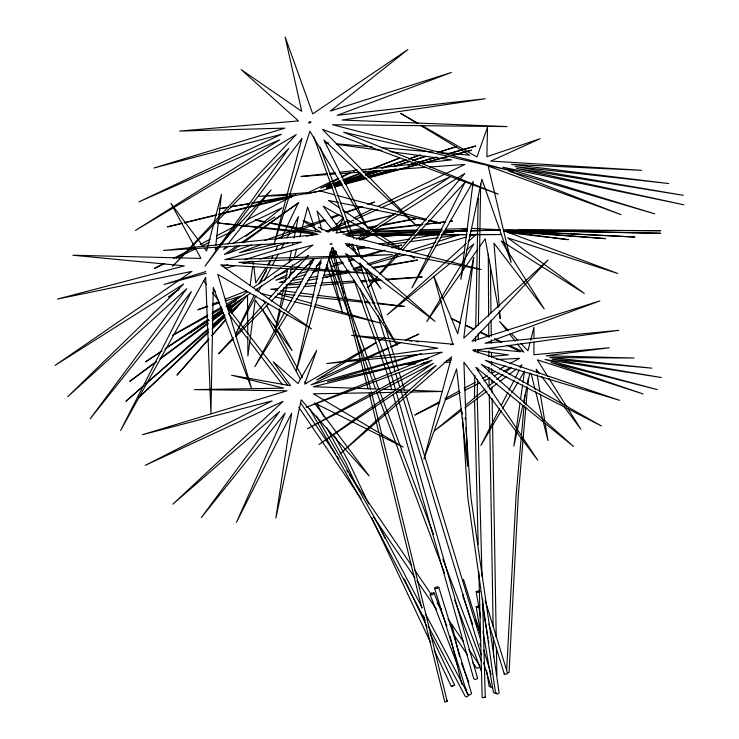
<?xml version="1.0" encoding="UTF-8"?>
<svg xmlns="http://www.w3.org/2000/svg" width="739" height="739" viewBox="0 0 739 739"><rect width="100%" height="100%" fill="white"/><g stroke="black" fill="none" stroke-linecap="round" stroke-linejoin="round"><path stroke-width="1.11" d="M533.937 342.139L533.909 354.738L609.241 347.773L546.241 355.773L634.08 358.027L549.964 357.556L651.844 368.161L552.338 359.256L661.331 377.5L545.086 359.505L657.239 389.601L551.22 362.563L643.133 393.97L537.318 359.838L547.738 376.447M533.946 338.711L533.964 327.257L530.685 340.097M477.218 396.704L477.496 379.458M477.653 370.257L477.69 367.957M477.93 353.011L477.985 349.556M478.151 339.21L478.244 333.465M478.382 325.419L480.673 183.993M474.808 375.061L474.475 398.145M475.251 351.967L475.297 349.658M475.454 341.584L475.537 336.966M475.722 327.728L478.198 198.431M506.621 670.679L516.136 494.982L521.244 437.627M525.845 407.152L518.307 495.583L509.051 672.508L507.148 672.712M526.039 404.852L527.507 387.633M527.803 384.188L528.293 378.442M521.457 435.326L524.108 405.499M524.311 403.208L525.032 395.171M215.539 247.565L215.28 249.828L218.43 246.457M215.788 245.302L221.441 194.348L206.541 251.001L204.481 248.249M250.17 285.291L252.701 266.28M252.997 264.045L253.292 261.8L253.551 264.035M520.016 402.894L513.891 446.06L522.75 405.554M520.505 399.485L522.602 384.723M522.926 382.451L524.533 371.089L519.305 380.003M274.973 331.284L279.564 308.8M280.026 306.556L283.933 287.453M285.088 281.827L287.841 268.34M288.995 262.724L291.517 250.355M292.672 244.738L293.134 242.494M294.048 237.995L298.417 216.638L287 237.967M523.489 402.173L526.935 386.423M527.434 384.169L529.891 372.918M463.205 581.15L463.556 579.579L480.646 634.468M530.131 342.24L527.951 350.803L520.856 343.441M275.093 331.312L280.617 310.223M281.199 308.006L287.295 284.7M289.041 278.04L291.369 269.162M291.951 266.945L292.533 264.719M294.279 258.068L296.598 249.182M299.794 236.979L307.646 207.012L315.913 232.028M479.916 665.747L479.075 667.677L476.618 668.259L472.729 662.541M254.216 295.083L235.88 333.465L255.999 295.877M256.202 290.935L257.19 288.857M259.666 283.674L267.601 267.075M268.59 265.005L270.576 260.858M271.564 258.779L273.051 255.666M275.527 250.484L278.012 245.293M281.476 238.032L298.334 202.772L243.279 242.78M343.367 218.282L336.06 233.108L363.071 228.24M499.61 408.667L480.923 445.405L501.273 410.718M501.171 405.609L507.924 392.344M508.959 390.303L514.159 380.105M515.194 378.063L519.351 369.897M520.385 367.865L521.946 364.798L519.184 366.886M258.17 291.813L261.44 285.716M264.156 280.635L271.222 267.435M272.312 265.403L278.298 254.225M281.014 249.145L284.275 243.048M284.57 312.486L254.863 366.664L287.065 314.694M285.67 310.482L314.278 258.308L271.268 301.189M463.769 594.498L462.863 596.077L472.701 624.261M258.973 283.462L266.465 270.603M502.437 408.741L510.575 394.866M511.739 392.889L518.141 381.989M288.275 312.736L321.077 259.777L296.376 370.71L332.097 247.371L397.166 345.325L345.556 253.588L434.957 321.317L345.279 243.491L481.089 269.486L345.843 235.455L439.354 234.891M265.809 267.629L255.749 282.972L253.81 266.262M267.703 264.747L270.215 260.913M441.349 300.893L426.745 321.594L473.875 243.907L466.734 249.745M442.679 299.009L477.874 249.135M479.195 247.251L485.172 238.78L498.16 307.563M457.894 666.07L430.116 594.784L431.428 593.011L434.042 592.946L446.892 625.933M434.042 592.946L432.731 594.719L430.116 594.784M225.737 246.789L223.584 249.496L228.425 246.42M227.898 244.082L271.102 189.969L220 244.766M377.37 276.386L367.652 287.822L377.001 277.679M379.606 273.744L396.797 253.514M400.538 249.108L464.813 173.453L359.246 239.344M208.657 339.081L177 375.144L208.841 339.081M211.668 335.645L225.986 319.322M231.27 313.318L241.819 301.29L230.005 312.32M211.881 335.645L225.524 320.181M231.593 313.308L247.519 295.277L247.768 334.204M233.275 337.649L218.522 353.769L233.127 339.21M235.602 335.109L265.892 302.02M268.996 298.63L308.597 255.361L305.706 257.255M380.123 274.308L399.605 253.181M402.718 249.8L465.062 182.219L411.891 287.877L473.2 181.471L460.84 279.213L481.865 179.235L511.166 262.41L488.165 166.072L620.963 214.624L508.515 170.894L654.699 213.839L502.742 167.19L683.871 204.795L516.506 168.427L683.206 195.318L515.185 166.571L668.767 183.549L511.536 164.381L641.554 170.293L490.77 161.102L540.117 138.72L486.872 156.714L487.528 127.145L476.941 156.982L421.498 125.279M235.565 336.781L268.83 303.618M331.94 228.924L328.763 232.028L318.315 227.206M336.707 224.268L343.062 218.07M208.306 331.515L138.858 397.434L208.065 332.809M212.481 327.553L225.035 315.636M212.278 328.873L224.942 317.049M466.3 243.38L387.301 314.74L449.783 263.62M467.99 241.847L476.489 234.171L469.838 236.074M144.068 385.278L125.916 401.286L144.123 385.453M145.795 383.753L208.047 328.855M212.37 325.04L224.471 314.371M229.663 309.789L241.764 299.119L227.871 309.318M145.86 383.938L208.306 329.64M212.647 325.871L223.917 316.07M461.145 408.87L434.449 430.865L461.164 410.699M465.598 405.203L485.172 389.083M487.842 386.876L494.068 381.749M496.737 379.55L502.963 374.414M505.633 372.216L510.972 367.819M451.566 262.16L464.064 251.934M179.522 288.469L168.631 297.032L178.893 289.577M245.764 236.369L282.058 207.825L240.526 227.538M464.849 407.919L486.946 391.227M489.708 389.139L497.079 383.578M499.841 381.49L506.289 376.622M509.051 374.534L516.422 368.973M156.363 361.454L129.722 381.361L156.576 361.648M160.04 358.701L207.816 323.008M212.407 319.571L222.513 312.024M228.028 307.904L230.78 305.844M160.28 358.932L208.426 323.59M212.13 320.865L223.243 312.717M229.284 252.95L239.547 245.496M208.49 319.581L189.821 332.901L209.137 320.292M212.222 316.92L222.494 309.595M226.226 306.934L247.704 291.619M253.301 287.619L281.31 267.647M283.176 266.317L293.448 258.992M295.314 257.662L313.05 245.006L259.657 259.14M236.637 245.995L224.425 254.484L251.62 244.988M241.339 242.734L281.744 214.661M283.619 213.359L298.648 202.911M450.485 626.182L451.917 625.194L459.492 656.371M465.191 690.161L466.623 689.164M161.832 350.886L145.657 361.833L161.906 351.117M165.638 348.309L208.444 319.322M212.25 316.745L221.765 310.306M227.473 306.436L231.279 303.858M233.182 302.574L236.027 300.644L226.014 306.131M317.114 265.44L320.938 262.899M330.499 256.525L336.236 252.71M346.748 245.699L349.612 243.796M356.309 239.334L362.997 234.882M364.909 233.607L395.504 213.229M397.416 211.954L449.996 176.935L380.844 207.936M164.769 349.224L207.779 320.855M213.506 317.077L222.106 311.405M227.843 307.618L230.707 305.734M212.028 318.407L222.651 311.47M227.483 308.32L250.66 293.189M255.491 290.039L288.321 268.608M290.251 267.342L302.805 259.149M233.256 243.343L274.88 216.924M434.153 650.052L451.372 686.54L453.21 685.386M316.237 266.188L321.132 263.13M328.947 258.253L336.772 253.375M347.524 246.66L351.431 244.221M376.188 342.776L316.652 380.003L360.456 360.318M379.116 340.947L384.973 337.28L379.024 340.753M467.057 693.385L434.55 588.179L436.804 586.775L438.781 587.32L471.63 693.616L469.376 695.02L467.399 694.475M438.781 587.32L436.527 588.715L434.55 588.179M376.049 342.49L304.644 384.132L316.717 350.295L298.02 383.541L273.273 361.833L290.584 385.721L231.547 375.246L283.702 388.151L194.403 389.619L287.101 390.765L142.433 434.717L272.063 400.907L145.269 465.339L283.092 401.332L172.88 504.174L279.601 411.531L201.341 517.568L285.152 413.11L236.462 522.297L291.665 413.147L275.859 518.048L301.207 399.836L369.149 475.944L314.306 402.894L403.143 447.067L313.373 393.822L374.23 392.723M172.88 335.137L207.724 315.045M212.703 312.172L221.663 307.008M226.642 304.135L240.581 296.099L225.238 301.022M172.908 335.238L206.975 316.569M211.982 313.816L222.005 308.329M439.954 401.416L414.764 415.05L439.548 402.801M444.989 398.69L459.095 391.051M464.138 388.326L475.214 382.331M482.271 378.507L487.306 375.781M491.343 373.601L495.37 371.421M499.398 369.241L505.448 365.962M509.476 363.782L519.554 358.332L496.7 359.551M163.513 263.647L154.349 268.451L164.732 263.518M173.683 258.317L195.05 247.131M200.14 244.461L210.31 239.131M216.416 235.935L240.84 223.141M246.946 219.945L292.727 195.964L320.218 190.967L332.467 187.669M330.666 183.06L320.661 188.251L340.032 180.843M332.67 182.025L338.674 178.912M341.686 177.351L350.692 172.677M353.695 171.115L356.697 169.564M445.746 399.744L460.212 392.603M464.341 390.561L479.842 382.904M483.971 380.862L490.169 377.805M494.299 375.763L499.462 373.213M503.601 371.172L510.825 367.597M326.01 231.427L348.817 220.425M353.999 217.922L372.659 208.925M377.851 206.421L464.923 164.418L429.377 167.042M338.12 178.321L308.32 192.574L258.899 196.325L287.138 195.419M342.231 176.362L350.452 172.427M353.538 170.949L356.623 169.48M176.159 258.096L195.881 248.729M202.117 245.773L209.377 242.327M216.647 238.873L234.3 230.494M287.314 274.788L275.906 280.183L285.827 277.411M290.418 273.31L294.565 271.352M305.964 265.948L312.191 263.001M329.806 254.659L336.023 251.713M349.501 245.33L351.57 244.35M360.9 239.935L372.308 234.531M360.844 361.408L311.11 384.825L416.907 354.443M362.923 360.429L388.825 348.226M390.894 347.256L401.259 342.369M405.406 340.42L418.874 334.074L405.314 340.171M327.405 231.889L330.545 230.485M332.642 229.543L345.215 223.908M347.312 222.966L353.602 220.148M355.699 219.206L377.703 209.349M363.588 358.914L388.622 347.672M390.709 346.73L400.104 342.508M274.853 276.589L287.554 271.084M290.732 269.717L292.847 268.793M294.963 267.878L299.203 266.049M309.789 261.467L314.02 259.629M329.899 252.766L335.192 250.475M359.533 239.935L372.234 234.439M331.275 185.064L327.026 186.745L331.377 185.267M333.391 184.223L340.827 181.286M342.951 180.445L361.002 173.305M364.188 172.048L366.313 171.208M372.687 168.686L399.236 158.183L369.094 169.721M207.345 306.131L197.84 309.817L207.705 306.648M212.62 304.089L218.956 301.632M225.293 299.175L246.41 290.99M343.266 179.605L360.484 173.009M363.717 171.781L365.87 170.949M262.105 244.166L239.399 252.673L276.321 243.639M276.155 238.9L325.899 220.277M331.303 218.254L339.949 215.012M346.443 212.583L362.655 206.514M368.068 204.491L374.553 202.061L368.022 204.343M333.178 185.332L340.744 182.709M343.986 181.582L362.35 175.189M365.593 174.062L376.391 170.312M382.876 168.058L405.563 160.169M408.806 159.042L419.604 155.282M264.673 240.424L324.513 219.538M331.035 217.257L338.656 214.596M345.178 212.315L361.5 206.615M333.548 184.519L340.079 182.302M344.429 180.815L361.842 174.884M365.103 173.767L374.895 170.432M381.426 168.206L406.45 159.679M408.63 158.931L420.602 154.857M212.093 305.244L219.76 302.778M331.848 186.394L326.389 188.131L331.922 186.57M334.028 185.692L341.677 183.254M344.956 182.21L363.514 176.279M365.703 175.577L382.081 170.349M394.09 166.515L409.378 161.629M412.658 160.585L425.756 156.4M437.774 152.557L456.332 146.636L437.636 152.511M331.164 275.638L325.714 277.384L331.257 275.795M336.624 273.901L347.542 270.409M353.002 268.663L360.641 266.225M367.191 264.137L399.938 253.671M406.487 251.583L435.964 242.17M438.144 241.468L458.891 234.845L440.684 237.404M333.197 185.36L340.901 182.939M344.198 181.905L362.886 176.03M366.184 174.986L380.474 170.497M392.566 166.691L410.154 161.157M412.353 160.465L425.544 156.317M480.627 633.951L476.202 606.691L479.02 605.804M479.232 606.987L477.357 607.578L476.202 606.691M205.811 271.592L163.984 284.469L206.264 273.282M222.31 266.511L227.815 264.821M244.323 259.74L301.549 242.124L163.411 250.447L318.047 234.42L217.137 222.892L238.771 225.081M285.097 280.848L279.601 282.538L285.254 281.614M292.783 278.492L305.974 274.437M312.569 272.414L319.165 270.391M325.751 268.359L327.95 267.684M331.248 266.677L343.339 262.964M348.836 261.273L354.332 259.583M360.928 257.56L385.102 250.133M392.797 247.768L401.582 245.071L391.661 247.842M421.258 353.676L327.451 381.703L428.297 358.249M451.049 344.771L453.256 344.115M451.067 344.623L453.275 343.995M341.538 184.371L337.095 185.637L341.547 184.464M344.864 183.42L364.826 177.711M368.151 176.76L395.882 168.834M409.194 165.028L415.845 163.125M418.062 162.497L436.915 157.102M448.01 153.934L475.74 146.008L448.083 153.814M333.474 275.157L337.908 273.892M340.125 273.254L348.993 270.714M353.427 269.439L361.186 267.213M368.946 264.987L405.535 254.502M412.186 252.599L433.248 246.567M435.465 245.93L466.512 237.034M334.13 185.951L341.88 183.762M345.196 182.829L365.112 177.212M367.32 176.593L391.661 169.721M408.251 165.046L416.002 162.857M418.209 162.238L435.908 157.241M476.184 591.606L479.048 590.803L480.101 591.68L477.228 592.493L476.184 591.606L480.636 617.619M496.377 692.609L494.465 693.145L493.421 692.267L482.964 631.189M297.956 274.021L307.877 271.25M315.599 269.098L320.005 267.86M333.234 264.165L342.055 261.708M348.669 259.851L353.076 258.622M360.798 256.47L382.848 250.309M334.693 187.069L342.49 184.972M345.824 184.076L366.978 178.376M369.204 177.776L419.309 164.289M421.535 163.688L449.367 156.188M451.594 155.587L471.63 150.193L451.621 155.467M288.256 242.854L224.905 259.62L392.381 254.604L238.826 262.373L369.98 273.504L220.739 264.839L311.525 328.846L217.774 274.409L251.519 388.372L213.294 287.434L210.929 413.415L205.691 277.356L120.605 430.467L191.346 291.619L90.14 418.847L186.736 288.672L67.803 396.649L183.678 284.007L55.129 365.362L191.955 271.37L57.485 299.073L184.334 265.883L72.828 255.223L200.953 258.419L170.921 203.327L203.114 246.41M332.707 231.095L393.822 214.91L326.675 231.316M225.173 268.275L235.178 265.624M242.965 263.564L251.87 261.2M372.123 394.912L447.206 701.422L444.832 702.05L423.669 615.892M344.882 183.586L364.89 178.311M368.234 177.434L418.265 164.252M420.491 163.67L448.287 156.345M182.006 223.27L167.467 226.855L182.016 223.372M184.242 222.716L216.675 214.716M218.91 214.162L292.727 195.964M306.537 236.249L316.606 233.783M488.978 624.132L504.423 674.448L507.416 673.709L507.324 672.536M428.389 358.637L313.271 386.728L354.646 388.243M184.251 222.836L216.712 215.077M218.947 214.541L246.928 207.853M249.163 207.317L286.104 198.486M288.339 197.96L291.702 197.156M306.001 194.006L320.218 190.967L334.712 194.847M364.207 229.229L348.457 232.425L368.992 230.18M368.706 228.314L375.458 226.938M379.957 226.023L415.965 218.716L382.202 224.795M287.074 284.275L301.826 281.541M307.507 280.487L317.715 278.594M322.25 277.744L334.739 275.435M337.002 275.01L349.492 272.691M355.163 271.638L361.971 270.382M373.315 268.275L417.572 260.063L372.336 267.435M367.569 227.436L377.703 225.607M228.185 207.179L219.113 208.777L228.185 207.299M230.448 206.772L249.708 203.364M251.981 202.957L296.173 195.133L289.402 195.345M330.305 252.526L335.977 251.565M357.528 247.898L364.336 246.743M379.079 244.23L409.702 239.02M411.974 238.642L439.197 234.004M442.596 233.432L467.556 229.182M230.448 206.929L249.717 203.77M251.981 203.401L285.984 197.83M290.907 280.7L303.35 278.668M309.004 277.753L318.047 276.275M323.7 275.351L333.88 273.698M336.143 273.328L348.586 271.296M354.24 270.382L362.156 269.088M330.342 252.923L336.033 252.119M353.094 249.717L355.367 249.403M357.639 249.08L369.02 247.482M382.673 245.56L406.561 242.207M409.969 241.727L438.412 237.727M369.334 231.076L343.192 234.226L415.494 232.258M373.879 230.531L422.754 224.647M425.027 224.37L445.488 221.912M327.211 173.619L300.949 176.519L327.322 174.57M329.492 173.36L335.201 172.732M339.764 172.224L356.891 170.33M361.463 169.822L417.415 163.633M419.697 163.384L451.668 159.846L390.026 151.569M373.564 229.681L422.634 224.323M426.052 223.954L445.46 221.839M451.372 686.54L454.67 685.247L429.959 633.138M415.623 363.329L400.732 364.687L415.586 363.893M423.641 362.6L429.368 362.073M446.559 360.512L451.141 360.087M490.096 356.54L508.423 354.868L477.69 350.526M278.649 288.561L270.613 289.208L277.476 290.094M285.55 288.007L299.332 286.898M303.932 286.529L315.424 285.605M320.015 285.236L338.397 283.758M341.852 283.48L355.635 282.372M361.38 281.91L367.126 281.448M369.426 281.263L382.063 280.247M386.663 279.878L422.283 277.014L385.629 279.185M329.612 174.404L335.349 173.979M339.931 173.647L359.431 172.205M362.867 171.947L425.941 167.3M413.923 234.18L382.026 236.286L413.138 234.494M417.341 233.958L440.13 232.452M443.539 232.222L458.356 231.252M285.984 285.06L300.875 284.182M305.456 283.905L316.911 283.231M321.493 282.963L339.82 281.882M342.111 281.744L354.702 281.005M360.429 280.663L366.156 280.33M368.447 280.192L379.901 279.518M416.593 234.291L439.631 232.97M443.095 232.767L453.46 232.175M421.295 363.588L427.003 363.283M444.148 362.369L449.857 362.064M482.604 598.387L485.246 697.496L482.17 697.653L478.872 572.097M414.376 232.794L360.456 234.568L413.277 234.54M417.821 232.674L440.767 231.926M444.204 231.806L467.15 231.058M470.595 230.938L500.423 229.958M340.55 232.148L344.014 232.046M350.942 231.852L368.244 231.362M374.017 231.196L417.858 229.949M420.168 229.884L442.088 229.266M445.552 229.164L467.473 228.545M418.939 232.166L440.749 231.575M444.185 231.483L467.14 230.854M470.586 230.762L500.423 229.949M376.53 392.677L393.748 392.363M396.049 392.326L407.531 392.113M409.831 392.067L441.977 391.485L413.249 390.377M340.55 232.24L344.004 232.185M350.923 232.083L355.542 232.018M357.842 231.981L368.225 231.824M373.989 231.741L416.657 231.113M418.967 231.076L442.024 230.734M444.333 230.697L462.78 230.429M441.663 234.873L467.057 234.725M469.367 234.706L501.689 234.512L469.551 234.512M416.722 234.54L439.696 234.531M441.987 234.531L466.106 234.522M503.435 229.774L660.703 230.697L518.205 230.143L660.666 233.302L506.4 230.365L634.847 237.025L511.157 231.159L605.611 238.642L505.356 231.39L568.365 239.648L508.534 232.683M356.937 388.326L379.92 389.157M382.22 389.25L409.803 390.247M472.092 228.416L500.017 229.709M328.412 143.117L324.966 142.821L328.384 143.283M336.439 143.8L372.022 146.839M381.204 147.624L432.86 152.031M437.451 152.419L469.588 155.162L420.389 125.325M409.388 340.882L411.678 341.104M416.26 341.557L418.542 341.778M486.123 348.392L520.487 351.755L507.028 345.298M242.189 225.423L313.936 232.683L269.633 223.076M278.797 293.614L282.224 293.965M284.515 294.196L294.806 295.249M298.233 295.6L313.096 297.124M316.523 297.475L343.968 300.274M347.395 300.625L362.258 302.149M364.539 302.38L370.257 302.972M372.548 303.202L374.83 303.433M377.121 303.674L404.556 306.482L377.084 302.935M280.912 290.538L295.794 292.459M300.376 293.05L314.112 294.815M317.548 295.258L342.739 298.51M346.166 298.953L362.202 301.013M364.484 301.309L367.92 301.752M372.502 302.343L374.793 302.639M336.374 144.354L382.035 150.497M473.136 349.88L475.408 350.203M265.449 221.857L255.232 219.954L265.199 222.116M269.984 222.707L321.031 232.258L303.156 221.007M449.894 624.788L451.917 625.194M338.564 202.514L328.476 200.472L339.931 208.158M340.808 202.966L426.024 220.194M428.26 220.647L440.601 223.141L429.451 220.167M260.562 293.346L271.703 296.108M275.047 296.93L291.757 301.078M293.983 301.632L311.812 306.057M314.038 306.602L379.763 322.906L314.953 304.376M336.938 195.438L426.107 219.271M277.605 293.688L292.986 298.094M296.284 299.036L311.664 303.433M503.296 230.568L617.804 273.495L507.711 237.866L584.29 293.401L501.301 240.96L544.2 308.865L493.966 243.177L499.231 306.232M303.683 220.453L314.13 225.275M460.462 322.767L451.113 318.435L460.425 322.952M465.662 325.169L473.967 329.021M480.202 331.913L489.551 336.236M494.742 338.647L502.012 342.018M509.282 345.381L523.822 352.124L517.402 343.986M465.607 325.437L473.893 329.409M480.101 332.384L489.421 336.855M494.603 339.34L500.811 342.323M343.312 217.608L323.276 206.19L341.64 232.415M346.314 219.317L399.411 249.57M409.424 255.278L414.431 258.133L410.616 255.574M418.533 123.579L400.714 113.39L416.454 122.942M492.303 687.787L491.01 686.937L483.639 662.698M335.755 223.492L336.568 224.028L337.741 227.261M342.804 210.079L402.967 250.447M490.271 687.085L489.116 686.208L486.53 670.301M496.349 674.716L496.876 675.206L496.405 647.54M508.238 330.361L499.573 321.373L506.705 330.416M511.397 333.631L517.697 340.171M332.273 229.478L317.003 210.938L321.77 229.912M359.902 263.019L380.982 288.616L367.209 268.95M509.559 334.037L515.268 341.27M213.395 289.004L215.502 291.72M228.129 308.061L287.804 385.185M203.53 280.755L206.31 284.413M212.555 292.635L218.107 299.932M228.517 313.632L247.953 339.201M249.348 341.03L282.658 384.862M539.664 373.805L536.228 369.186L536.791 372.585M541.724 376.576L562.314 404.279M563.691 406.127L580.854 429.211L567.977 408.695M276.007 328.569L255.241 300.117L247.907 355.958L247.787 336.494M277.356 330.407L292.09 350.6L279.148 327.783M350.166 244.591L357.38 254.9M300.616 402.875L335.691 454.309M336.993 456.212L338.942 459.067M346.739 470.503L348.041 472.406M349.335 474.309L411.706 565.741M414.302 569.547L431.188 594.313M437.035 602.885L441.589 609.555M448.083 619.079L463.676 641.932M468.868 649.553L479.269 664.795M298.778 407.254L361.085 498.705M373.417 516.801L414.958 577.759M416.907 580.623L436.379 609.195M453.903 634.921L467.528 654.92M548.966 378.405L566.748 406.736M316.514 416.02L375.292 519.009L422.237 607.717M263.389 300.006L265.079 302.981M266.206 304.967L278.021 325.797M309.678 408.796L372.419 519.997L425.054 620.003M273.402 324.19L302.62 377.592M304.819 381.62L305.928 383.633M316.948 403.78L324.116 416.879M334.591 436.019L348.919 462.217L368.687 503.906M262.982 310.121L300.403 379.153M326.823 427.872L346.083 463.399L356.909 486.345M425.47 613.841L468.646 695.408L466.863 696.923L465.339 696.535L428.278 626.127M377.583 522.667L384.991 538.297M404.27 578.942L426.994 626.884M371.662 517.623L430.708 642.754M461.404 663.169L468.868 682.328M433.516 534.362L379.911 391.984M442.892 559.164L481.597 661.617M444.518 573.104L376.585 391.799M454.661 600.077L481.431 671.298M320.089 147.079L353.879 238.651M356.272 245.117L361.038 258.04M365.02 268.82L379.726 308.68L384.086 322.998M347.552 254.244L351.875 266.123M360.115 288.783L391.116 374.054M329.963 254.807L344.115 293.688M345.298 296.93L375.19 379.024M375.975 381.185L379.125 389.822M313.678 136.724L349.778 236.471M352.521 244.055L356.059 253.819M359.588 263.574L376.068 309.105M328.661 258.798L350.092 318.269M354.378 330.167L375.412 388.557M353.842 279.702L387.412 374.313L391.809 389.804M475.694 620.289L480.23 633.295M326.703 264.654L342.526 312.514L328.781 257.819M446.836 700.286L447.206 701.422M331.728 243.297L331.968 244.064L330.49 244.48L330.241 243.713M485.163 600.336L506.982 671.437M482.936 604.437L483.611 606.627M385.093 326.305L388.788 338.425M389.462 340.624L393.49 353.852M394.155 356.05L398.524 370.378M399.189 372.576L404.566 390.201M405.231 392.409L480.756 640.297M483.777 650.209L491.158 674.448M479.851 643.789L480.526 645.988M378.082 315.719L395.171 371.893M395.836 374.1L399.864 387.319M400.529 389.518L481.292 654.994M391.43 375.153L395.522 389.545M396.15 391.762L477.625 678.504L475.048 679.594L473.745 678.707L393.065 394.229M332.855 247.399L370.664 389.361M371.255 391.578L371.846 393.795M331.7 249.292L368.04 388.806M531.221 373.989L535.128 389.518M535.692 391.735L547.978 440.546L545.179 423.558M369.204 393.277L378.784 432.426M379.329 434.661L421.747 608.058M450.18 636.297L461.82 684.185M499.01 312.07L500.285 318.842L499.619 310.814M482.225 604.123L488.036 638.053M488.424 640.316L488.812 642.579M537.161 374.849L539.96 391.836M540.329 394.109L544.809 421.285M485.107 696.36L485.246 697.496M504.331 673.266L504.423 674.448M465.219 417.489L465.385 419.789M465.958 427.835L470.983 497.929L499.13 692.997L497.162 694.207L495.555 693.127L467.87 498.003L462.503 417.535M462.124 411.789L462.281 414.089M477.246 397.85L482.022 576.485M474.53 400.446L478.179 544.449M491.925 387.051L492.026 392.815M492.128 398.58L496.22 637.166M489.098 385.61L489.015 377.537M489.255 394.829L493.144 626.469M493.338 637.997L493.661 657.581M490.382 265.901L490.982 313.207M491.065 320.135L491.269 336.291M491.315 339.746L491.361 343.21M491.472 352.438L491.527 357.057M491.592 361.667L491.629 365.131M491.675 368.595L491.731 373.204M491.823 380.132L491.851 382.442M488.276 254.179L488.645 316.44M488.691 323.359L488.775 337.187M488.858 351.025L488.895 356.789M488.95 367.163L488.978 371.772M473.699 257.486L463.759 338.176L547.969 260.082L472.064 341.27L599.865 300.912L485.08 343.302L618.755 330.324L472.895 350.545L619.633 400.326L485.338 360.299L601.435 425.997L481.32 364.336L573.519 446.421L475.768 367.32L537.789 460.221L463.898 362.212L467.658 466.161L456.591 368.937L423.909 459.104L451.621 356.854L340.106 453.848L436.093 365.556L319.008 444.582L433.23 363.376L307.415 428.722L432.103 360.124L306.122 407.346L442.31 352.189L326.786 363.579L437.802 348.152L351.505 335.33L452.831 344.189L433.719 275.961L457.746 333.723L473.699 257.486M301.826 138.701L274.003 244.332L309.881 131.209L367.8 228.517L323.941 140.05L416.935 226.171L322.435 129.343L498.289 194.154L343.653 132.253L513.162 171.309L332.476 124.734L507.019 126.591L342.046 120.041L485.19 98.749L337.187 115.321L451.39 72.468L330.435 111.026L407.919 49.531L312.763 113.88L285.115 36.95L301.734 111.34L241.173 69.632L298.491 120.937L179.688 131.062L284.921 128.133L153.943 168.002L281.356 134.322L138.83 201.923L279.748 139.763L135.366 230.494L296.256 134.535L172.446 266.428L288.792 148.456L205.072 266.114L301.826 138.701M231.732 309.281L230.051 310.87L231.732 309.281M310.14 121.796L308.569 122.628L309.373 123.136L310.943 122.305L310.14 121.796M452.305 221.09L450.033 221.367L452.305 221.09"/></g></svg>
